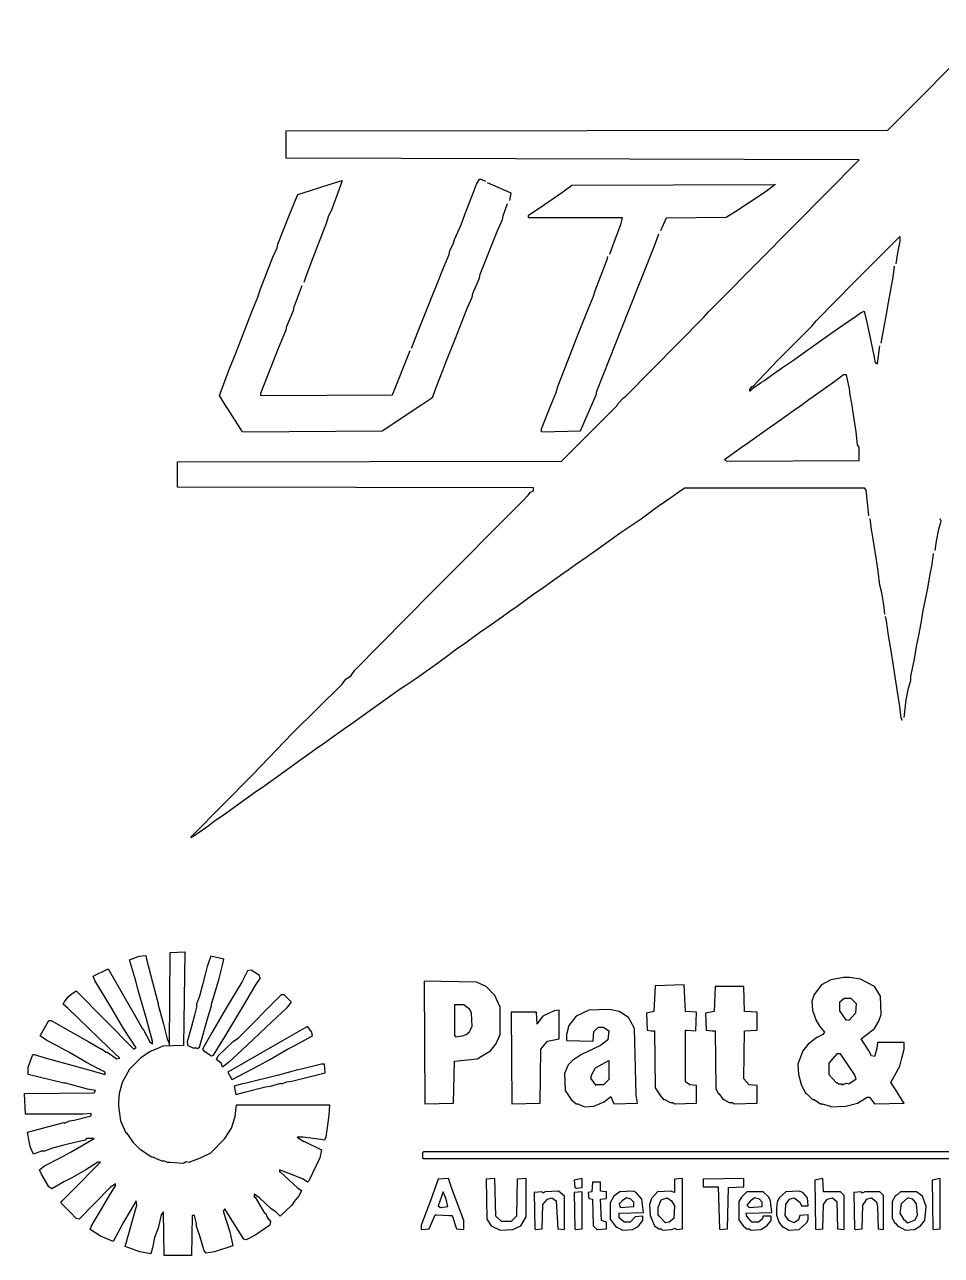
# Model space of a CAD drawing. Header units: inches. Extents: x 0.1 to 9.75, y 0.02 to 4.75.
# Drawn here: x 3.453 to 5.177, y 2.335 to 4.649 of the extents above; entities that cross this region are included whole.
import ezdxf

# ---------------------------------------------------------------- set-up
doc = ezdxf.new("R2010")
doc.units = ezdxf.units.IN
doc.header["$MEASUREMENT"] = 0
doc.layers.add('PFV', color=179, linetype='Continuous')

msp = doc.modelspace()

# ---------------------------------------------------------------- linework, layer by layer
at = {"layer": 'PFV', "color": 1}
for p, q in [((5.102778, 4.476389), (5.273611, 4.648611)), ((5.076389, 4.45), (5.102778, 4.476389)), ((3.944444, 4.448611), (5.076389, 4.45)), ((3.944444, 4.397222), (3.944444, 4.448611)), ((5.022222, 4.394444), (3.944444, 4.397222)), ((4.9, 4.270833), (5.022222, 4.394444)), ((4.027778, 4.348611), (4.05, 4.355556)), ((4.05, 4.355556), (4.047222, 4.345833)), ((4.302778, 4.348611), (4.308333, 4.358333)), ((4.308333, 4.358333), (4.311111, 4.358333)), ((4.311111, 4.358333), (4.319444, 4.354167)), ((4.368056, 4.331944), (4.323611, 4.351389)), ((3.951389, 4.293056), (3.966667, 4.329167)), ((3.966667, 4.329167), (3.988889, 4.336111)), ((3.988889, 4.336111), (4.027778, 4.348611)), ((4.047222, 4.345833), (4.030556, 4.301389)), ((4.280556, 4.291667), (4.297222, 4.333333)), ((4.297222, 4.333333), (4.302778, 4.348611)), ((4.365278, 4.318056), (4.368056, 4.331944)), ((4.465278, 4.333333), (4.448611, 4.322222)), ((4.481944, 4.345833), (4.465278, 4.333333)), ((4.863889, 4.347222), (4.481944, 4.345833)), ((4.845833, 4.333333), (4.790278, 4.297222)), ((4.863889, 4.347222), (4.845833, 4.333333)), ((4.863889, 4.347222), (4.865278, 4.348611)), ((4.352778, 4.288889), (4.361111, 4.3125)), ((4.448611, 4.322222), (4.420833, 4.302778)), ((3.929167, 4.236111), (3.951389, 4.293056)), ((4.023611, 4.2875), (4.020833, 4.276389)), ((4.030556, 4.301389), (4.023611, 4.2875)), ((4.273611, 4.272222), (4.280556, 4.291667)), ((4.341667, 4.259722), (4.351389, 4.281944)), ((4.351389, 4.281944), (4.352778, 4.288889)), ((4.408333, 4.294444), (4.4, 4.288889)), ((4.4, 4.288889), (4.4, 4.286111)), ((4.4, 4.286111), (4.576389, 4.286111)), ((4.420833, 4.302778), (4.408333, 4.294444)), ((4.576389, 4.286111), (4.573611, 4.272222)), ((4.659722, 4.284722), (4.648611, 4.261111)), ((4.772222, 4.286111), (4.659722, 4.284722)), ((4.790278, 4.297222), (4.772222, 4.286111)), ((4.020833, 4.276389), (3.994444, 4.208333)), ((4.261111, 4.244444), (4.273611, 4.272222)), ((4.309722, 4.179167), (4.341667, 4.259722)), ((4.573611, 4.272222), (4.559722, 4.236111)), ((4.759722, 4.129167), (4.9, 4.270833)), ((3.927778, 4.229167), (3.929167, 4.236111)), ((4.252778, 4.223611), (4.259722, 4.2375)), ((4.259722, 4.2375), (4.261111, 4.244444)), ((4.559722, 4.236111), (4.552778, 4.216667)), ((4.588889, 4.109722), (4.638889, 4.236111)), ((4.638889, 4.236111), (4.645833, 4.255556)), ((5.013889, 4.165278), (5.098611, 4.25)), ((5.098611, 4.241667), (5.094444, 4.219444)), ((5.098611, 4.25), (5.098611, 4.241667)), ((3.919444, 4.211111), (3.927778, 4.229167)), ((4.241667, 4.194444), (4.251389, 4.216667)), ((4.251389, 4.216667), (4.252778, 4.223611)), ((4.548611, 4.206944), (4.55, 4.2125)), ((5.094444, 4.219444), (5.091667, 4.198611)), ((3.895833, 4.15), (3.919444, 4.211111)), ((3.994444, 4.208333), (3.981944, 4.175)), ((4.227778, 4.158333), (4.241667, 4.194444)), ((4.526389, 4.15), (4.548611, 4.206944)), ((5.086111, 4.173611), (5.088889, 4.194444)), ((3.981944, 4.175), (3.977778, 4.163889)), ((4.295833, 4.143056), (4.308333, 4.172222)), ((4.308333, 4.172222), (4.309722, 4.179167)), ((4.941667, 4.091667), (5.013889, 4.165278)), ((5.081944, 4.15), (5.086111, 4.173611)), ((3.891667, 4.136111), (3.895833, 4.15)), ((3.959722, 4.118056), (3.975, 4.158333)), ((4.218056, 4.134722), (4.227778, 4.158333)), ((4.294444, 4.136111), (4.295833, 4.143056)), ((4.522222, 4.136111), (4.526389, 4.15)), ((5.077778, 4.126389), (5.081944, 4.15)), ((3.881944, 4.113889), (3.891667, 4.136111)), ((4.193056, 4.072222), (4.218056, 4.134722)), ((4.284722, 4.113889), (4.294444, 4.136111)), ((4.5125, 4.113889), (4.522222, 4.136111)), ((4.738889, 4.108333), (4.759722, 4.129167)), ((5.073611, 4.104167), (5.077778, 4.126389)), ((3.848611, 4.027778), (3.881944, 4.113889)), ((3.945833, 4.081944), (3.958333, 4.111111)), ((3.958333, 4.111111), (3.959722, 4.118056)), ((4.2625, 4.056944), (4.284722, 4.113889)), ((4.490278, 4.056944), (4.5125, 4.113889)), ((4.529167, 3.959722), (4.588889, 4.109722)), ((4.583333, 3.95), (4.730556, 4.098611)), ((4.730556, 4.098611), (4.738889, 4.108333)), ((4.981944, 4.076389), (5.015278, 4.1)), ((5.015278, 4.1), (5.025, 4.106944)), ((5.025, 4.106944), (5.031944, 4.109722)), ((5.031944, 4.109722), (5.0375, 4.086111)), ((5.069444, 4.080556), (5.073611, 4.104167)), ((3.930556, 4.040278), (3.944444, 4.075)), ((3.944444, 4.075), (3.945833, 4.081944)), ((4.869444, 4.018056), (4.933333, 4.081944)), ((4.933333, 4.081944), (4.941667, 4.091667)), ((4.969444, 4.068056), (4.981944, 4.076389)), ((5.0375, 4.086111), (5.041667, 4.065278)), ((5.063889, 4.05), (5.069444, 4.080556)), ((4.180556, 4.040278), (4.193056, 4.072222)), ((4.245833, 4.015278), (4.2625, 4.056944)), ((4.479167, 4.027778), (4.490278, 4.056944)), ((4.9125, 4.027778), (4.969444, 4.068056)), ((5.041667, 4.065278), (5.05, 4.026389)), ((3.8375, 4), (3.848611, 4.027778)), ((3.897222, 3.955556), (3.930556, 4.040278)), ((4.144444, 3.952778), (4.177778, 4.036111)), ((4.455556, 3.968056), (4.479167, 4.027778)), ((4.898611, 4.018056), (4.9125, 4.027778)), ((5.05, 4.026389), (5.052778, 4.0125)), ((5.056944, 4.011111), (5.061111, 4.044444)), ((4.240278, 4), (4.245833, 4.015278)), ((4.822222, 3.968056), (4.869444, 4.018056)), ((4.876389, 4.002778), (4.898611, 4.018056)), ((5.052778, 4.0125), (5.054167, 4.0125)), ((5.054167, 4.0125), (5.056944, 4.011111)), ((3.819444, 3.951389), (3.8375, 4)), ((4.227778, 3.968056), (4.240278, 4)), ((4.843056, 3.979167), (4.856944, 3.988889)), ((4.856944, 3.988889), (4.876389, 4.002778)), ((4.993056, 3.990278), (4.976389, 3.977778)), ((4.998611, 3.990278), (4.993056, 3.990278)), ((5.004167, 3.963889), (4.998611, 3.990278)), ((4.220833, 3.948611), (4.227778, 3.968056)), ((4.443056, 3.934722), (4.452778, 3.956944)), ((4.452778, 3.956944), (4.455556, 3.968056)), ((4.527778, 3.952778), (4.529167, 3.959722)), ((4.816667, 3.959722), (4.816667, 3.963889)), ((4.816667, 3.963889), (4.818056, 3.963889)), ((4.819444, 3.9625), (4.816667, 3.959722)), ((4.818056, 3.965278), (4.819444, 3.966667)), ((4.818056, 3.963889), (4.818056, 3.965278)), ((4.818056, 3.963889), (4.819444, 3.965278)), ((4.818056, 3.963889), (4.819444, 3.9625)), ((4.819444, 3.9625), (4.838889, 3.976389)), ((4.819444, 3.966667), (4.820833, 3.968056)), ((4.820833, 3.968056), (4.822222, 3.968056)), ((4.822222, 3.968056), (4.823611, 3.969444)), ((4.822222, 3.968056), (4.823611, 3.966667)), ((4.823611, 3.966667), (4.823611, 3.965278)), ((4.838889, 3.976389), (4.843056, 3.979167)), ((4.976389, 3.977778), (4.936111, 3.948611)), ((5.005556, 3.952778), (5.004167, 3.963889)), ((3.831944, 3.930556), (3.819444, 3.951389)), ((3.897222, 3.951389), (3.897222, 3.955556)), ((3.897222, 3.951389), (4.144444, 3.952778)), ((4.166667, 3.9125), (4.2, 3.934722)), ((4.2, 3.934722), (4.216667, 3.945833)), ((4.216667, 3.945833), (4.220833, 3.948611)), ((4.425, 3.888889), (4.443056, 3.934722)), ((4.498611, 3.884722), (4.527778, 3.952778)), ((4.566667, 3.931944), (4.569444, 3.936111)), ((4.569444, 3.936111), (4.579167, 3.947222)), ((4.579167, 3.947222), (4.583333, 3.95)), ((4.927778, 3.943056), (4.9125, 3.931944)), ((4.936111, 3.948611), (4.927778, 3.943056)), ((5.008333, 3.936111), (5.005556, 3.952778)), ((5.0125, 3.911111), (5.008333, 3.936111)), ((3.834722, 3.926389), (3.831944, 3.930556)), ((3.8625, 3.883333), (3.834722, 3.926389)), ((4.141667, 3.895833), (4.166667, 3.9125)), ((4.4625, 3.827778), (4.566667, 3.931944)), ((4.898611, 3.922222), (4.879167, 3.908333)), ((4.9125, 3.931944), (4.898611, 3.922222)), ((5.016667, 3.883333), (5.0125, 3.911111)), ((4.125, 3.884722), (4.141667, 3.895833)), ((4.425, 3.883333), (4.425, 3.888889)), ((4.855556, 3.891667), (4.843056, 3.883333)), ((4.863889, 3.897222), (4.855556, 3.891667)), ((4.879167, 3.908333), (4.863889, 3.897222)), ((3.8625, 3.883333), (4.125, 3.884722)), ((4.425, 3.883333), (4.498611, 3.884722)), ((4.843056, 3.883333), (4.8125, 3.861111)), ((5.019444, 3.858333), (5.016667, 3.883333)), ((4.798611, 3.851389), (4.769444, 3.830556)), ((4.8125, 3.861111), (4.798611, 3.851389)), ((5.022222, 3.854167), (5.019444, 3.858333)), ((5.022222, 3.829167), (5.022222, 3.854167)), ((3.740278, 3.826389), (4.4625, 3.827778)), ((3.740278, 3.779167), (3.740278, 3.826389)), ((4.769444, 3.830556), (4.773611, 3.827778)), ((4.773611, 3.827778), (5.022222, 3.829167)), ((4.409722, 3.777778), (3.740278, 3.779167)), ((4.404167, 3.769444), (4.409722, 3.772222)), ((4.409722, 3.772222), (4.409722, 3.777778)), ((4.668056, 3.759722), (4.6875, 3.773611)), ((4.6875, 3.773611), (4.694444, 3.777778)), ((4.694444, 3.777778), (5.031944, 3.777778)), ((5.031944, 3.777778), (5.034722, 3.773611)), ((5.034722, 3.773611), (5.0375, 3.75)), ((4.219444, 3.581944), (4.390278, 3.754167)), ((4.390278, 3.754167), (4.4, 3.763889)), ((4.4, 3.763889), (4.404167, 3.769444)), ((4.644444, 3.743056), (4.668056, 3.759722)), ((5.0375, 3.75), (5.040278, 3.725)), ((4.6125, 3.719444), (4.640278, 3.740278)), ((4.640278, 3.740278), (4.644444, 3.743056)), ((4.575, 3.694444), (4.6125, 3.719444)), ((5.045833, 3.7), (5.043056, 3.719444)), ((5.172222, 3.7), (5.176389, 3.715278)), ((5.176389, 3.715278), (5.175, 3.719444)), ((4.545833, 3.673611), (4.575, 3.694444)), ((5.05, 3.673611), (5.045833, 3.7)), ((5.168056, 3.677778), (5.172222, 3.7)), ((4.511111, 3.648611), (4.531944, 3.663889)), ((4.531944, 3.663889), (4.545833, 3.673611)), ((5.054167, 3.645833), (5.05, 3.673611)), ((5.165278, 3.659722), (5.168056, 3.677778)), ((4.475, 3.623611), (4.488889, 3.633333)), ((4.488889, 3.633333), (4.511111, 3.648611)), ((5.058333, 3.620833), (5.054167, 3.645833)), ((5.155556, 3.6125), (5.159722, 3.633333)), ((5.159722, 3.633333), (5.1625, 3.654167)), ((4.445833, 3.602778), (4.465278, 3.616667)), ((4.465278, 3.616667), (4.475, 3.623611)), ((5.061111, 3.594444), (5.058333, 3.620833)), ((5.151389, 3.588889), (5.155556, 3.6125)), ((4.408333, 3.576389), (4.431944, 3.593056)), ((4.431944, 3.593056), (4.445833, 3.602778)), ((5.065278, 3.580556), (5.061111, 3.594444)), ((5.147222, 3.568056), (5.151389, 3.588889)), ((4.073611, 3.434722), (4.219444, 3.581944)), ((4.379167, 3.555556), (4.408333, 3.576389)), ((5.069444, 3.554167), (5.065278, 3.580556)), ((5.143056, 3.547222), (5.147222, 3.568056)), ((4.351389, 3.536111), (4.365278, 3.545833)), ((4.365278, 3.545833), (4.379167, 3.555556)), ((5.070833, 3.540278), (5.069444, 3.554167)), ((5.138889, 3.523611), (5.143056, 3.547222)), ((4.322222, 3.515278), (4.351389, 3.536111)), ((5.073611, 3.527778), (5.072222, 3.536111)), ((5.077778, 3.5), (5.073611, 3.527778)), ((5.134722, 3.5), (5.138889, 3.523611)), ((4.277778, 3.483333), (4.308333, 3.505556)), ((4.308333, 3.505556), (4.322222, 3.515278)), ((5.081944, 3.475), (5.077778, 3.5)), ((5.130556, 3.479167), (5.134722, 3.5)), ((4.248611, 3.4625), (4.265278, 3.475)), ((4.265278, 3.475), (4.277778, 3.483333)), ((5.086111, 3.447222), (5.081944, 3.475)), ((5.126389, 3.455556), (5.130556, 3.479167)), ((4.190278, 3.420833), (4.231944, 3.45)), ((4.231944, 3.45), (4.248611, 3.4625)), ((5.122222, 3.434722), (5.126389, 3.455556)), ((4.056944, 3.418056), (4.066667, 3.425)), ((4.066667, 3.425), (4.073611, 3.434722)), ((5.090278, 3.422222), (5.086111, 3.447222)), ((5.119444, 3.423611), (5.122222, 3.434722)), ((3.956944, 3.316667), (4.05, 3.408333)), ((4.05, 3.408333), (4.056944, 3.418056)), ((4.155556, 3.397222), (4.168056, 3.405556)), ((4.168056, 3.405556), (4.190278, 3.420833)), ((5.094444, 3.394444), (5.090278, 3.422222)), ((5.115278, 3.401389), (5.119444, 3.415278)), ((5.119444, 3.415278), (5.119444, 3.423611)), ((4.111111, 3.365278), (4.141667, 3.3875)), ((4.141667, 3.3875), (4.155556, 3.397222)), ((5.098611, 3.366667), (5.094444, 3.394444)), ((5.106944, 3.345833), (5.111111, 3.379167)), ((5.111111, 3.379167), (5.115278, 3.401389)), ((4.081944, 3.344444), (4.111111, 3.365278)), ((5.101389, 3.344444), (5.098611, 3.366667)), ((4.054167, 3.325), (4.068056, 3.334722)), ((4.068056, 3.334722), (4.081944, 3.344444)), ((5.104167, 3.340278), (5.101389, 3.344444)), ((3.897222, 3.254167), (3.956944, 3.316667)), ((4.030556, 3.308333), (4.05, 3.322222)), ((4.05, 3.322222), (4.054167, 3.325)), ((3.9875, 3.277778), (4.001389, 3.2875)), ((4.001389, 3.2875), (4.016667, 3.298611)), ((4.016667, 3.298611), (4.030556, 3.308333)), ((3.944444, 3.247222), (3.968056, 3.263889)), ((3.968056, 3.263889), (3.9875, 3.277778)), ((3.880556, 3.2375), (3.897222, 3.254167)), ((3.9, 3.215278), (3.944444, 3.247222)), ((3.768056, 3.123611), (3.880556, 3.2375)), ((3.826389, 3.1625), (3.8875, 3.206944)), ((3.8875, 3.206944), (3.9, 3.215278)), ((3.797222, 3.141667), (3.809722, 3.151389)), ((3.809722, 3.151389), (3.813889, 3.154167)), ((3.813889, 3.154167), (3.826389, 3.1625)), ((3.769444, 3.122222), (3.797222, 3.141667)), ((3.765278, 3.119444), (3.768056, 3.123611)), ((3.769444, 3.122222), (3.765278, 3.119444)), ((3.768056, 3.123611), (3.769444, 3.122222)), ((3.769444, 3.122222), (3.770833, 3.123611)), ((3.65, 2.890278), (3.668056, 2.897222)), ((3.668056, 2.897222), (3.680556, 2.898611)), ((3.680556, 2.898611), (3.681944, 2.891667)), ((3.725, 2.729167), (3.726389, 2.904167)), ((3.726389, 2.904167), (3.754167, 2.905556)), ((3.754167, 2.905556), (3.751389, 2.729167)), ((3.802778, 2.897222), (3.795833, 2.877778)), ((3.827778, 2.891667), (3.802778, 2.897222)), ((3.581944, 2.859722), (3.609722, 2.873611)), ((3.609722, 2.873611), (3.666667, 2.775)), ((3.661111, 2.852778), (3.65, 2.890278)), ((3.681944, 2.891667), (3.693056, 2.848611)), ((3.795833, 2.877778), (3.793056, 2.865278)), ((3.818056, 2.852778), (3.825, 2.880556)), ((3.825, 2.880556), (3.827778, 2.891667)), ((3.872222, 2.869444), (3.861111, 2.848611)), ((3.879167, 2.870833), (3.872222, 2.869444)), ((3.894444, 2.861111), (3.879167, 2.870833)), ((3.584722, 2.851389), (3.581944, 2.859722)), ((3.616667, 2.798611), (3.584722, 2.851389)), ((3.666667, 2.833333), (3.661111, 2.852778)), ((3.693056, 2.848611), (3.7, 2.822222)), ((3.793056, 2.865278), (3.7875, 2.843056)), ((3.804167, 2.806944), (3.818056, 2.852778)), ((3.861111, 2.848611), (3.841667, 2.816667)), ((3.8875, 2.843056), (3.895833, 2.855556)), ((3.895833, 2.855556), (3.894444, 2.861111)), ((4.302778, 2.848611), (4.204167, 2.85)), ((4.204167, 2.85), (4.205556, 2.619444)), ((4.320833, 2.840278), (4.302778, 2.848611)), ((4.969444, 2.852778), (4.951389, 2.843056)), ((4.993056, 2.856944), (4.969444, 2.852778)), ((5.004167, 2.856944), (4.993056, 2.856944)), ((5.025, 2.854167), (5.004167, 2.856944)), ((5.051389, 2.840278), (5.025, 2.854167)), ((3.534722, 2.820833), (3.541667, 2.826389)), ((3.541667, 2.826389), (3.55, 2.831944)), ((3.55, 2.831944), (3.658333, 2.722222)), ((3.668056, 2.826389), (3.666667, 2.833333)), ((3.681944, 2.779167), (3.668056, 2.826389)), ((3.7875, 2.843056), (3.781944, 2.822222)), ((3.854167, 2.743056), (3.936111, 2.825)), ((3.861111, 2.798611), (3.8875, 2.843056)), ((3.936111, 2.825), (3.940278, 2.825)), ((3.940278, 2.825), (3.954167, 2.811111)), ((4.3375, 2.823611), (4.320833, 2.840278)), ((4.347222, 2.801389), (4.3375, 2.823611)), ((4.638889, 2.841667), (4.636111, 2.793056)), ((4.693056, 2.843056), (4.638889, 2.841667)), ((4.695833, 2.793056), (4.693056, 2.843056)), ((4.751389, 2.840278), (4.75, 2.793056)), ((4.805556, 2.840278), (4.751389, 2.840278)), ((4.806944, 2.793056), (4.805556, 2.840278)), ((4.9375, 2.825), (4.933333, 2.8125)), ((4.951389, 2.843056), (4.9375, 2.825)), ((5.055556, 2.833333), (5.051389, 2.840278)), ((5.0625, 2.822222), (5.055556, 2.833333)), ((3.525, 2.806944), (3.527778, 2.811111)), ((3.534722, 2.798611), (3.525, 2.806944)), ((3.527778, 2.811111), (3.534722, 2.820833)), ((3.7, 2.822222), (3.704167, 2.808333)), ((3.704167, 2.808333), (3.704167, 2.805556)), ((3.704167, 2.805556), (3.713889, 2.769444)), ((3.776389, 2.801389), (3.772222, 2.786111)), ((3.781944, 2.822222), (3.776389, 2.806944)), ((3.776389, 2.806944), (3.776389, 2.801389)), ((3.8, 2.790278), (3.804167, 2.804167)), ((3.804167, 2.804167), (3.804167, 2.806944)), ((3.841667, 2.816667), (3.826389, 2.790278)), ((3.945833, 2.8), (3.918056, 2.773611)), ((3.954167, 2.811111), (3.945833, 2.8)), ((4.275, 2.805556), (4.261111, 2.805556)), ((4.261111, 2.805556), (4.261111, 2.747222)), ((4.279167, 2.805556), (4.275, 2.805556)), ((4.290278, 2.797222), (4.279167, 2.805556)), ((4.347222, 2.75), (4.347222, 2.801389)), ((4.933333, 2.8125), (4.934722, 2.795833)), ((4.986111, 2.811111), (4.994444, 2.818056)), ((4.986111, 2.794444), (4.986111, 2.811111)), ((4.994444, 2.818056), (5.006944, 2.818056)), ((5.006944, 2.818056), (5.016667, 2.808333)), ((5.016667, 2.808333), (5.015278, 2.790278)), ((5.063889, 2.7875), (5.0625, 2.822222)), ((3.572222, 2.7625), (3.534722, 2.798611)), ((3.638889, 2.761111), (3.616667, 2.798611)), ((3.6875, 2.758333), (3.681944, 2.779167)), ((3.772222, 2.786111), (3.766667, 2.765278)), ((3.781944, 2.726389), (3.8, 2.790278)), ((3.826389, 2.790278), (3.805556, 2.754167)), ((3.829167, 2.745833), (3.861111, 2.798611)), ((4.293056, 2.790278), (4.290278, 2.797222)), ((4.294444, 2.765278), (4.293056, 2.790278)), ((4.415278, 2.791667), (4.368056, 2.791667)), ((4.368056, 2.791667), (4.369444, 2.619444)), ((4.416667, 2.769444), (4.415278, 2.791667)), ((4.427778, 2.784722), (4.419444, 2.773611)), ((4.448611, 2.794444), (4.427778, 2.784722)), ((4.458333, 2.795833), (4.448611, 2.794444)), ((4.458333, 2.741667), (4.458333, 2.795833)), ((4.490278, 2.784722), (4.476389, 2.766667)), ((4.513889, 2.795833), (4.490278, 2.784722)), ((4.552778, 2.797222), (4.513889, 2.795833)), ((4.570833, 2.793056), (4.552778, 2.797222)), ((4.588889, 2.781944), (4.570833, 2.793056)), ((4.591667, 2.776389), (4.588889, 2.781944)), ((4.636111, 2.793056), (4.622222, 2.790278)), ((4.622222, 2.790278), (4.623611, 2.758333)), ((4.716667, 2.791667), (4.695833, 2.793056)), ((4.715278, 2.756944), (4.716667, 2.791667)), ((4.75, 2.793056), (4.733333, 2.790278)), ((4.733333, 2.790278), (4.734722, 2.758333)), ((4.830556, 2.791667), (4.806944, 2.793056)), ((4.830556, 2.758333), (4.830556, 2.791667)), ((4.934722, 2.795833), (4.941667, 2.776389)), ((4.998611, 2.776389), (4.986111, 2.794444)), ((5.002778, 2.776389), (4.997222, 2.777778)), ((5.015278, 2.790278), (5.002778, 2.776389)), ((5.059722, 2.775), (5.063889, 2.7875)), ((3.481944, 2.747222), (3.498611, 2.776389)), ((3.498611, 2.776389), (3.502778, 2.776389)), ((3.502778, 2.776389), (3.538889, 2.755556)), ((3.538889, 2.755556), (3.573611, 2.736111)), ((3.611111, 2.725), (3.572222, 2.7625)), ((3.6625, 2.725), (3.638889, 2.761111)), ((3.666667, 2.775), (3.673611, 2.761111)), ((3.673611, 2.761111), (3.675, 2.761111)), ((3.675, 2.761111), (3.688889, 2.734722)), ((3.693056, 2.7375), (3.6875, 2.758333)), ((3.713889, 2.769444), (3.720833, 2.741667)), ((3.766667, 2.765278), (3.758333, 2.736111)), ((3.805556, 2.754167), (3.7875, 2.722222)), ((3.918056, 2.773611), (3.870833, 2.729167)), ((3.984722, 2.765278), (3.931944, 2.734722)), ((3.993056, 2.754167), (3.984722, 2.765278)), ((3.994444, 2.747222), (3.993056, 2.754167)), ((4.283333, 2.75), (4.288889, 2.754167)), ((4.288889, 2.754167), (4.294444, 2.765278)), ((4.419444, 2.773611), (4.416667, 2.769444)), ((4.476389, 2.766667), (4.472222, 2.75)), ((4.522222, 2.7375), (4.523611, 2.755556)), ((4.523611, 2.755556), (4.531944, 2.763889)), ((4.531944, 2.763889), (4.541667, 2.763889)), ((4.541667, 2.763889), (4.551389, 2.756944)), ((4.551389, 2.756944), (4.55, 2.740278)), ((4.6, 2.761111), (4.591667, 2.776389)), ((4.602778, 2.636111), (4.6, 2.761111)), ((4.623611, 2.758333), (4.631944, 2.756944)), ((4.631944, 2.756944), (4.6375, 2.756944)), ((4.6375, 2.756944), (4.638889, 2.65)), ((4.695833, 2.661111), (4.695833, 2.758333)), ((4.695833, 2.758333), (4.698611, 2.758333)), ((4.698611, 2.758333), (4.715278, 2.756944)), ((4.734722, 2.758333), (4.745833, 2.756944)), ((4.745833, 2.756944), (4.751389, 2.756944)), ((4.751389, 2.756944), (4.752778, 2.648611)), ((4.805556, 2.666667), (4.806944, 2.756944)), ((4.806944, 2.756944), (4.830556, 2.758333)), ((4.941667, 2.776389), (4.948611, 2.765278)), ((4.948611, 2.765278), (4.956944, 2.754167)), ((4.956944, 2.754167), (4.954167, 2.75)), ((5.026389, 2.741667), (5.051389, 2.761111)), ((5.051389, 2.761111), (5.059722, 2.775)), ((3.494444, 2.738889), (3.481944, 2.747222)), ((3.515278, 2.727778), (3.494444, 2.738889)), ((3.573611, 2.736111), (3.597222, 2.722222)), ((3.688889, 2.734722), (3.690278, 2.734722)), ((3.690278, 2.734722), (3.693056, 2.731944)), ((3.693056, 2.731944), (3.693056, 2.7375)), ((3.720833, 2.741667), (3.725, 2.731944)), ((3.758333, 2.736111), (3.759722, 2.729167)), ((3.808333, 2.711111), (3.829167, 2.745833)), ((3.816667, 2.709722), (3.845833, 2.7375)), ((3.931944, 2.734722), (3.834722, 2.679167)), ((3.845833, 2.7375), (3.854167, 2.743056)), ((3.958333, 2.727778), (3.994444, 2.747222)), ((4.261111, 2.747222), (4.2625, 2.747222)), ((4.2625, 2.747222), (4.263889, 2.745833)), ((4.263889, 2.745833), (4.276389, 2.747222)), ((4.276389, 2.747222), (4.283333, 2.75)), ((4.329167, 2.719444), (4.338889, 2.731944)), ((4.338889, 2.731944), (4.347222, 2.75)), ((4.423611, 2.722222), (4.436111, 2.7375)), ((4.436111, 2.7375), (4.458333, 2.741667)), ((4.472222, 2.75), (4.472222, 2.738889)), ((4.472222, 2.738889), (4.522222, 2.7375)), ((4.55, 2.740278), (4.536111, 2.729167)), ((4.926389, 2.731944), (4.916667, 2.719444)), ((4.943056, 2.744444), (4.926389, 2.731944)), ((4.954167, 2.75), (4.943056, 2.744444)), ((5.040278, 2.720833), (5.026389, 2.741667)), ((5.056944, 2.734722), (5.055556, 2.723611)), ((5.106944, 2.734722), (5.056944, 2.734722)), ((5.106944, 2.722222), (5.106944, 2.734722)), ((3.459722, 2.688889), (3.468056, 2.7125)), ((3.468056, 2.7125), (3.470833, 2.7125)), ((3.470833, 2.7125), (3.493056, 2.705556)), ((3.536111, 2.716667), (3.515278, 2.727778)), ((3.569444, 2.697222), (3.536111, 2.716667)), ((3.597222, 2.722222), (3.598611, 2.722222)), ((3.598611, 2.722222), (3.605556, 2.716667)), ((3.605556, 2.716667), (3.608333, 2.716667)), ((3.608333, 2.716667), (3.626389, 2.704167)), ((3.631944, 2.705556), (3.611111, 2.725)), ((3.658333, 2.722222), (3.6625, 2.725)), ((3.688889, 2.718056), (3.670833, 2.705556)), ((3.7, 2.722222), (3.688889, 2.718056)), ((3.7125, 2.727778), (3.7, 2.722222)), ((3.751389, 2.729167), (3.7125, 2.727778)), ((3.759722, 2.729167), (3.769444, 2.725)), ((3.769444, 2.725), (3.776389, 2.725)), ((3.776389, 2.725), (3.777778, 2.723611)), ((3.777778, 2.723611), (3.781944, 2.726389)), ((3.7875, 2.722222), (3.790278, 2.718056)), ((3.790278, 2.718056), (3.791667, 2.718056)), ((3.791667, 2.718056), (3.804167, 2.709722)), ((3.804167, 2.709722), (3.808333, 2.711111)), ((3.813889, 2.702778), (3.816667, 2.709722)), ((3.870833, 2.729167), (3.836111, 2.697222)), ((3.913889, 2.702778), (3.947222, 2.722222)), ((3.947222, 2.722222), (3.958333, 2.727778)), ((4.304167, 2.704167), (4.329167, 2.719444)), ((4.422222, 2.620833), (4.423611, 2.722222)), ((4.5, 2.7125), (4.483333, 2.701389)), ((4.536111, 2.729167), (4.5, 2.7125)), ((4.916667, 2.719444), (4.906944, 2.694444)), ((4.980556, 2.713889), (4.965278, 2.695833)), ((4.9875, 2.713889), (4.980556, 2.713889)), ((5.013889, 2.675), (4.9875, 2.713889)), ((5.045833, 2.709722), (5.040278, 2.720833)), ((5.051389, 2.708333), (5.045833, 2.709722)), ((5.055556, 2.723611), (5.051389, 2.708333)), ((5.102778, 2.705556), (5.106944, 2.722222)), ((3.459722, 2.675), (3.459722, 2.688889)), ((3.493056, 2.705556), (3.513889, 2.7)), ((3.513889, 2.7), (3.573611, 2.683333)), ((3.590278, 2.686111), (3.569444, 2.697222)), ((3.604167, 2.679167), (3.590278, 2.686111)), ((3.626389, 2.704167), (3.631944, 2.705556)), ((3.65, 2.684722), (3.636111, 2.659722)), ((3.670833, 2.705556), (3.65, 2.684722)), ((3.822222, 2.695833), (3.813889, 2.702778)), ((3.825, 2.688889), (3.822222, 2.695833)), ((3.836111, 2.697222), (3.825, 2.688889)), ((3.869444, 2.679167), (3.893056, 2.691667)), ((3.893056, 2.691667), (3.913889, 2.702778)), ((3.973611, 2.684722), (3.966667, 2.683333)), ((3.988889, 2.688889), (3.973611, 2.684722)), ((4.011111, 2.694444), (3.988889, 2.688889)), ((4.016667, 2.694444), (4.011111, 2.694444)), ((4.018056, 2.677778), (4.016667, 2.694444)), ((4.259722, 2.620833), (4.261111, 2.7)), ((4.261111, 2.7), (4.304167, 2.704167)), ((4.475, 2.693056), (4.468056, 2.676389)), ((4.483333, 2.701389), (4.475, 2.693056)), ((4.519444, 2.675), (4.526389, 2.6875)), ((4.526389, 2.6875), (4.551389, 2.701389)), ((4.551389, 2.701389), (4.551389, 2.665278)), ((4.906944, 2.694444), (4.908333, 2.675)), ((4.965278, 2.695833), (4.965278, 2.675)), ((5.081944, 2.659722), (5.098611, 2.690278)), ((5.098611, 2.690278), (5.102778, 2.705556)), ((3.526389, 2.658333), (3.459722, 2.675)), ((3.573611, 2.683333), (3.588889, 2.679167)), ((3.588889, 2.679167), (3.604167, 2.675)), ((3.604167, 2.675), (3.604167, 2.679167)), ((3.834722, 2.679167), (3.841667, 2.666667)), ((3.841667, 2.666667), (3.843056, 2.665278)), ((3.843056, 2.665278), (3.869444, 2.679167)), ((3.930556, 2.673611), (3.869444, 2.658333)), ((3.966667, 2.683333), (3.930556, 2.673611)), ((3.936111, 2.656944), (3.945833, 2.661111)), ((3.945833, 2.661111), (3.955556, 2.6625)), ((3.955556, 2.6625), (3.977778, 2.668056)), ((3.977778, 2.668056), (4.018056, 2.677778)), ((4.468056, 2.676389), (4.469444, 2.644444)), ((4.518056, 2.668056), (4.519444, 2.675)), ((4.527778, 2.654167), (4.518056, 2.668056)), ((4.551389, 2.665278), (4.541667, 2.655556)), ((4.704167, 2.655556), (4.695833, 2.661111)), ((4.815278, 2.655556), (4.805556, 2.666667)), ((4.908333, 2.675), (4.913889, 2.654167)), ((4.965278, 2.675), (4.979167, 2.659722)), ((5.002778, 2.656944), (5.016667, 2.666667)), ((5.016667, 2.666667), (5.013889, 2.675)), ((3.452778, 2.638889), (3.583333, 2.640278)), ((3.454167, 2.6), (3.452778, 2.638889)), ((3.530556, 2.658333), (3.526389, 2.658333)), ((3.570833, 2.647222), (3.530556, 2.658333)), ((3.586111, 2.644444), (3.570833, 2.647222)), ((3.583333, 2.640278), (3.586111, 2.644444)), ((3.630556, 2.638889), (3.629167, 2.623611)), ((3.636111, 2.659722), (3.630556, 2.638889)), ((3.8625, 2.656944), (3.847222, 2.652778)), ((3.847222, 2.652778), (3.85, 2.6375)), ((3.85, 2.6375), (3.866667, 2.641667)), ((3.869444, 2.658333), (3.8625, 2.656944)), ((3.866667, 2.641667), (3.905556, 2.651389)), ((3.905556, 2.651389), (3.915278, 2.652778)), ((3.915278, 2.652778), (3.934722, 2.658333)), ((3.934722, 2.658333), (3.936111, 2.656944)), ((4.469444, 2.644444), (4.480556, 2.627778)), ((4.541667, 2.655556), (4.526389, 2.655556)), ((4.638889, 2.65), (4.648611, 2.634722)), ((4.716667, 2.654167), (4.704167, 2.655556)), ((4.716667, 2.620833), (4.716667, 2.654167)), ((4.752778, 2.648611), (4.756944, 2.638889)), ((4.756944, 2.638889), (4.758333, 2.638889)), ((4.758333, 2.638889), (4.766667, 2.627778)), ((4.830556, 2.654167), (4.815278, 2.655556)), ((4.830556, 2.620833), (4.830556, 2.654167)), ((4.913889, 2.654167), (4.922222, 2.638889)), ((4.922222, 2.638889), (4.923611, 2.638889)), ((4.923611, 2.638889), (4.934722, 2.627778)), ((4.979167, 2.659722), (4.980556, 2.659722)), ((4.980556, 2.659722), (4.983333, 2.656944)), ((4.983333, 2.656944), (4.988889, 2.656944)), ((4.988889, 2.656944), (4.990278, 2.655556)), ((4.990278, 2.655556), (4.998611, 2.658333)), ((4.998611, 2.658333), (5.002778, 2.656944)), ((5.093056, 2.643056), (5.081944, 2.659722)), ((5.104167, 2.625), (5.093056, 2.643056)), ((3.629167, 2.623611), (3.629167, 2.615278)), ((3.629167, 2.615278), (3.633333, 2.5875)), ((3.848611, 2.595833), (3.851389, 2.618056)), ((3.851389, 2.618056), (4.026389, 2.618056)), ((4.026389, 2.618056), (4.025, 2.598611)), ((4.205556, 2.619444), (4.259722, 2.620833)), ((4.369444, 2.619444), (4.422222, 2.620833)), ((4.480556, 2.627778), (4.490278, 2.619444)), ((4.490278, 2.619444), (4.493056, 2.619444)), ((4.493056, 2.619444), (4.505556, 2.613889)), ((4.505556, 2.613889), (4.523611, 2.615278)), ((4.523611, 2.615278), (4.543056, 2.623611)), ((4.543056, 2.623611), (4.555556, 2.633333)), ((4.555556, 2.633333), (4.561111, 2.619444)), ((4.561111, 2.619444), (4.605556, 2.620833)), ((4.605556, 2.620833), (4.602778, 2.636111)), ((4.648611, 2.634722), (4.654167, 2.627778)), ((4.654167, 2.627778), (4.656944, 2.627778)), ((4.656944, 2.627778), (4.666667, 2.622222)), ((4.666667, 2.622222), (4.672222, 2.622222)), ((4.672222, 2.622222), (4.675, 2.619444)), ((4.675, 2.619444), (4.716667, 2.620833)), ((4.766667, 2.627778), (4.768056, 2.627778)), ((4.768056, 2.627778), (4.777778, 2.622222)), ((4.777778, 2.622222), (4.783333, 2.622222)), ((4.783333, 2.622222), (4.7875, 2.619444)), ((4.7875, 2.619444), (4.830556, 2.620833)), ((4.934722, 2.627778), (4.9375, 2.627778)), ((4.9375, 2.627778), (4.95, 2.619444)), ((4.95, 2.619444), (4.952778, 2.619444)), ((4.952778, 2.619444), (4.968056, 2.615278)), ((4.968056, 2.615278), (4.969444, 2.613889)), ((4.969444, 2.613889), (4.997222, 2.615278)), ((4.997222, 2.615278), (5.019444, 2.620833)), ((5.019444, 2.620833), (5.0375, 2.631944)), ((5.0375, 2.631944), (5.041667, 2.631944)), ((5.041667, 2.631944), (5.051389, 2.619444)), ((5.051389, 2.619444), (5.106944, 2.620833)), ((5.106944, 2.620833), (5.104167, 2.625)), ((3.5625, 2.6), (3.454167, 2.6)), ((3.545833, 2.588889), (3.577778, 2.597222)), ((3.577778, 2.601389), (3.5625, 2.6)), ((3.577778, 2.597222), (3.577778, 2.601389)), ((3.841667, 2.573611), (3.848611, 2.595833)), ((4.025, 2.598611), (4.019444, 2.556944)), ((3.458333, 2.566667), (3.526389, 2.584722)), ((3.526389, 2.584722), (3.527778, 2.583333)), ((3.527778, 2.583333), (3.5375, 2.5875)), ((3.5375, 2.5875), (3.545833, 2.588889)), ((3.633333, 2.5875), (3.643056, 2.565278)), ((3.829167, 2.554167), (3.841667, 2.573611)), ((3.461111, 2.548611), (3.458333, 2.566667)), ((3.463889, 2.5375), (3.461111, 2.548611)), ((3.547222, 2.547222), (3.526389, 2.541667)), ((3.540278, 2.529167), (3.583333, 2.554167)), ((3.566667, 2.551389), (3.547222, 2.547222)), ((3.569444, 2.554167), (3.566667, 2.551389)), ((3.583333, 2.554167), (3.569444, 2.554167)), ((3.643056, 2.565278), (3.644444, 2.565278)), ((3.644444, 2.565278), (3.656944, 2.547222)), ((3.656944, 2.547222), (3.670833, 2.533333)), ((3.802778, 2.527778), (3.829167, 2.554167)), ((3.976389, 2.556944), (3.965278, 2.556944)), ((3.965278, 2.556944), (3.977778, 2.548611)), ((4.009722, 2.552778), (3.976389, 2.556944)), ((3.977778, 2.548611), (3.979167, 2.548611)), ((3.979167, 2.548611), (4.011111, 2.533333)), ((4.016667, 2.551389), (4.009722, 2.552778)), ((4.019444, 2.556944), (4.016667, 2.551389)), ((3.469444, 2.525), (3.463889, 2.5375)), ((3.484722, 2.530556), (3.469444, 2.525)), ((3.490278, 2.530556), (3.484722, 2.530556)), ((3.505556, 2.536111), (3.490278, 2.530556)), ((3.526389, 2.541667), (3.505556, 2.536111)), ((3.519444, 2.518056), (3.540278, 2.529167)), ((3.670833, 2.533333), (3.672222, 2.533333)), ((3.672222, 2.533333), (3.690278, 2.520833)), ((3.783333, 2.518056), (3.802778, 2.527778)), ((4.011111, 2.533333), (4.008333, 2.518056)), ((4.202778, 2.529167), (4.201389, 2.527778)), ((4.201389, 2.527778), (4.201389, 2.518056)), ((6.280556, 2.529167), (4.202778, 2.529167)), ((3.480556, 2.495833), (3.490278, 2.502778)), ((3.490278, 2.502778), (3.519444, 2.518056)), ((3.541667, 2.455556), (3.595833, 2.509722)), ((3.590278, 2.509722), (3.568056, 2.495833)), ((3.595833, 2.509722), (3.590278, 2.509722)), ((3.690278, 2.520833), (3.691667, 2.520833)), ((3.691667, 2.520833), (3.711111, 2.5125)), ((3.711111, 2.5125), (3.715278, 2.5125)), ((3.715278, 2.5125), (3.720833, 2.509722)), ((3.720833, 2.509722), (3.726389, 2.509722)), ((3.726389, 2.509722), (3.751389, 2.508333)), ((3.751389, 2.508333), (3.756944, 2.511111)), ((3.756944, 2.511111), (3.7625, 2.509722)), ((3.7625, 2.509722), (3.783333, 2.518056)), ((4.008333, 2.518056), (3.9875, 2.475)), ((4.201389, 2.518056), (4.202778, 2.516667)), ((4.202778, 2.516667), (6.280556, 2.516667)), ((3.484722, 2.4875), (3.480556, 2.495833)), ((3.498611, 2.463889), (3.484722, 2.4875)), ((3.541667, 2.480556), (3.527778, 2.473611)), ((3.568056, 2.495833), (3.541667, 2.480556)), ((3.956944, 2.486111), (3.931944, 2.495833)), ((3.931944, 2.495833), (3.931944, 2.491667)), ((3.931944, 2.491667), (3.933333, 2.491667)), ((3.933333, 2.491667), (3.966667, 2.461111)), ((3.976389, 2.477778), (3.956944, 2.486111)), ((3.984722, 2.472222), (3.976389, 2.477778)), ((4.230556, 2.477778), (4.216667, 2.438889)), ((4.25, 2.479167), (4.230556, 2.477778)), ((4.256944, 2.458333), (4.25, 2.479167)), ((4.3375, 2.479167), (4.320833, 2.477778)), ((4.320833, 2.477778), (4.322222, 2.402778)), ((4.338889, 2.408333), (4.3375, 2.479167)), ((4.379167, 2.477778), (4.377778, 2.408333)), ((4.395833, 2.479167), (4.379167, 2.477778)), ((4.395833, 2.406944), (4.395833, 2.479167)), ((4.501389, 2.479167), (4.486111, 2.476389)), ((4.486111, 2.476389), (4.4875, 2.4625)), ((4.501389, 2.4625), (4.501389, 2.479167)), ((4.690278, 2.479167), (4.675, 2.477778)), ((4.675, 2.477778), (4.675, 2.452778)), ((4.690278, 2.384722), (4.690278, 2.479167)), ((4.805556, 2.479167), (4.729167, 2.477778)), ((4.729167, 2.477778), (4.729167, 2.463889)), ((4.805556, 2.463889), (4.805556, 2.479167)), ((4.954167, 2.479167), (4.938889, 2.476389)), ((4.938889, 2.476389), (4.940278, 2.384722)), ((4.955556, 2.454167), (4.954167, 2.479167)), ((5.175, 2.479167), (5.159722, 2.476389)), ((5.159722, 2.476389), (5.161111, 2.384722)), ((5.175, 2.384722), (5.175, 2.479167)), ((3.504167, 2.459722), (3.498611, 2.463889)), ((3.527778, 2.473611), (3.504167, 2.459722)), ((3.523611, 2.4375), (3.541667, 2.455556)), ((3.613889, 2.4625), (3.555556, 2.402778)), ((3.6125, 2.447222), (3.623611, 2.465278)), ((3.623611, 2.469444), (3.613889, 2.4625)), ((3.623611, 2.465278), (3.623611, 2.469444)), ((3.966667, 2.461111), (3.973611, 2.456944)), ((3.973611, 2.456944), (3.969444, 2.447222)), ((3.9875, 2.475), (3.984722, 2.472222)), ((4.240278, 2.454167), (4.230556, 2.427778)), ((4.245833, 2.440278), (4.240278, 2.454167)), ((4.279167, 2.4), (4.256944, 2.458333)), ((4.426389, 2.454167), (4.411111, 2.452778)), ((4.411111, 2.452778), (4.4125, 2.384722)), ((4.427778, 2.451389), (4.426389, 2.454167)), ((4.431944, 2.454167), (4.427778, 2.451389)), ((4.456944, 2.455556), (4.431944, 2.454167)), ((4.468056, 2.445833), (4.456944, 2.455556)), ((4.501389, 2.454167), (4.486111, 2.452778)), ((4.486111, 2.452778), (4.4875, 2.384722)), ((4.4875, 2.4625), (4.488889, 2.4625)), ((4.488889, 2.4625), (4.490278, 2.461111)), ((4.490278, 2.461111), (4.501389, 2.4625)), ((4.501389, 2.384722), (4.501389, 2.454167)), ((4.519444, 2.454167), (4.5125, 2.452778)), ((4.5125, 2.452778), (4.513889, 2.441667)), ((4.520833, 2.472222), (4.519444, 2.454167)), ((4.536111, 2.472222), (4.520833, 2.472222)), ((4.536111, 2.455556), (4.536111, 2.472222)), ((4.547222, 2.454167), (4.536111, 2.455556)), ((4.547222, 2.441667), (4.547222, 2.454167)), ((4.572222, 2.454167), (4.561111, 2.445833)), ((4.597222, 2.455556), (4.572222, 2.454167)), ((4.602778, 2.452778), (4.597222, 2.455556)), ((4.613889, 2.440278), (4.602778, 2.452778)), ((4.643056, 2.454167), (4.631944, 2.441667)), ((4.668056, 2.455556), (4.643056, 2.454167)), ((4.675, 2.452778), (4.668056, 2.455556)), ((4.729167, 2.463889), (4.756944, 2.463889)), ((4.756944, 2.463889), (4.759722, 2.384722)), ((4.775, 2.384722), (4.776389, 2.4625)), ((4.776389, 2.4625), (4.805556, 2.463889)), ((4.811111, 2.454167), (4.801389, 2.444444)), ((4.841667, 2.454167), (4.811111, 2.454167)), ((4.852778, 2.444444), (4.841667, 2.454167)), ((4.884722, 2.454167), (4.872222, 2.443056)), ((4.909722, 2.455556), (4.884722, 2.454167)), ((4.916667, 2.452778), (4.909722, 2.455556)), ((4.925, 2.443056), (4.916667, 2.452778)), ((4.959722, 2.454167), (4.955556, 2.454167)), ((4.9875, 2.454167), (4.959722, 2.454167)), ((4.994444, 2.447222), (4.9875, 2.454167)), ((5.026389, 2.454167), (5.0125, 2.452778)), ((5.0125, 2.452778), (5.013889, 2.384722)), ((5.027778, 2.451389), (5.026389, 2.454167)), ((5.033333, 2.454167), (5.027778, 2.451389)), ((5.061111, 2.454167), (5.033333, 2.454167)), ((5.068056, 2.447222), (5.061111, 2.454167)), ((5.1, 2.454167), (5.095833, 2.45)), ((5.130556, 2.454167), (5.1, 2.454167)), ((5.141667, 2.445833), (5.130556, 2.454167)), ((3.520833, 2.433333), (3.523611, 2.4375)), ((3.538889, 2.415278), (3.520833, 2.433333)), ((3.594444, 2.416667), (3.6125, 2.447222)), ((3.6625, 2.4375), (3.638889, 2.397222)), ((3.663889, 2.429167), (3.6625, 2.4375)), ((3.894444, 2.443056), (3.884722, 2.45)), ((3.884722, 2.45), (3.884722, 2.444444)), ((3.884722, 2.444444), (3.886111, 2.444444)), ((3.886111, 2.444444), (3.904167, 2.413889)), ((3.916667, 2.422222), (3.894444, 2.443056)), ((3.959722, 2.436111), (3.955556, 2.429167)), ((3.969444, 2.447222), (3.959722, 2.436111)), ((4.216667, 2.438889), (4.198611, 2.391667)), ((4.248611, 2.426389), (4.245833, 2.440278)), ((4.426389, 2.384722), (4.427778, 2.430556)), ((4.427778, 2.430556), (4.436111, 2.440278)), ((4.436111, 2.440278), (4.444444, 2.443056)), ((4.444444, 2.443056), (4.452778, 2.4375)), ((4.452778, 2.4375), (4.455556, 2.384722)), ((4.468056, 2.383333), (4.468056, 2.445833)), ((4.513889, 2.441667), (4.520833, 2.440278)), ((4.520833, 2.440278), (4.522222, 2.390278)), ((4.536111, 2.440278), (4.547222, 2.441667)), ((4.5375, 2.4), (4.536111, 2.440278)), ((4.561111, 2.445833), (4.554167, 2.433333)), ((4.554167, 2.433333), (4.554167, 2.402778)), ((4.576389, 2.4375), (4.570833, 2.431944)), ((4.570833, 2.431944), (4.572222, 2.426389)), ((4.584722, 2.443056), (4.576389, 2.4375)), ((4.593056, 2.440278), (4.584722, 2.443056)), ((4.598611, 2.434722), (4.593056, 2.440278)), ((4.598611, 2.426389), (4.598611, 2.434722)), ((4.616667, 2.415278), (4.613889, 2.440278)), ((4.631944, 2.441667), (4.627778, 2.430556)), ((4.627778, 2.430556), (4.629167, 2.409722)), ((4.644444, 2.425), (4.65, 2.438889)), ((4.65, 2.438889), (4.661111, 2.443056)), ((4.661111, 2.443056), (4.669444, 2.4375)), ((4.669444, 2.4375), (4.675, 2.427778)), ((4.801389, 2.444444), (4.795833, 2.436111)), ((4.795833, 2.436111), (4.795833, 2.401389)), ((4.818056, 2.4375), (4.811111, 2.429167)), ((4.826389, 2.443056), (4.818056, 2.4375)), ((4.834722, 2.440278), (4.826389, 2.443056)), ((4.840278, 2.434722), (4.834722, 2.440278)), ((4.840278, 2.426389), (4.840278, 2.434722)), ((4.855556, 2.4375), (4.852778, 2.444444)), ((4.858333, 2.415278), (4.855556, 2.4375)), ((4.868056, 2.434722), (4.866667, 2.425)), ((4.872222, 2.443056), (4.868056, 2.434722)), ((4.883333, 2.409722), (4.884722, 2.430556)), ((4.884722, 2.430556), (4.891667, 2.440278)), ((4.891667, 2.440278), (4.9, 2.443056)), ((4.9, 2.443056), (4.911111, 2.434722)), ((4.911111, 2.434722), (4.913889, 2.427778)), ((4.926389, 2.427778), (4.925, 2.443056)), ((4.954167, 2.384722), (4.955556, 2.430556)), ((4.955556, 2.430556), (4.9625, 2.440278)), ((4.9625, 2.440278), (4.972222, 2.443056)), ((4.972222, 2.443056), (4.980556, 2.436111)), ((4.980556, 2.436111), (4.981944, 2.384722)), ((4.994444, 2.383333), (4.994444, 2.447222)), ((5.029167, 2.429167), (5.034722, 2.4375)), ((5.034722, 2.4375), (5.036111, 2.440278)), ((5.036111, 2.440278), (5.045833, 2.443056)), ((5.045833, 2.443056), (5.054167, 2.436111)), ((5.054167, 2.436111), (5.056944, 2.427778)), ((5.068056, 2.383333), (5.068056, 2.447222)), ((5.090278, 2.445833), (5.084722, 2.436111)), ((5.084722, 2.436111), (5.084722, 2.405556)), ((5.095833, 2.45), (5.090278, 2.445833)), ((5.101389, 2.431944), (5.098611, 2.413889)), ((5.113889, 2.443056), (5.101389, 2.431944)), ((5.123611, 2.440278), (5.113889, 2.443056)), ((5.130556, 2.431944), (5.123611, 2.440278)), ((5.131944, 2.411111), (5.130556, 2.431944)), ((5.148611, 2.426389), (5.141667, 2.445833)), ((3.55, 2.404167), (3.538889, 2.415278)), ((3.577778, 2.388889), (3.594444, 2.416667)), ((3.655556, 2.4), (3.663889, 2.429167)), ((3.709722, 2.411111), (3.704167, 2.386111)), ((3.713889, 2.416667), (3.709722, 2.411111)), ((3.715278, 2.334722), (3.713889, 2.416667)), ((3.768056, 2.409722), (3.766667, 2.334722)), ((3.772222, 2.409722), (3.768056, 2.409722)), ((3.776389, 2.394444), (3.772222, 2.409722)), ((3.829167, 2.422222), (3.826389, 2.418056)), ((3.826389, 2.418056), (3.838889, 2.379167)), ((3.836111, 2.411111), (3.829167, 2.422222)), ((3.865278, 2.365278), (3.836111, 2.411111)), ((3.904167, 2.413889), (3.905556, 2.413889)), ((3.905556, 2.413889), (3.909722, 2.405556)), ((3.925, 2.416667), (3.916667, 2.422222)), ((3.933333, 2.408333), (3.925, 2.416667)), ((3.955556, 2.429167), (3.933333, 2.408333)), ((4.213889, 2.384722), (4.225, 2.411111)), ((4.225, 2.411111), (4.227778, 2.411111)), ((4.227778, 2.411111), (4.251389, 2.409722)), ((4.230556, 2.427778), (4.234722, 2.425)), ((4.234722, 2.425), (4.248611, 2.426389)), ((4.251389, 2.409722), (4.256944, 2.409722)), ((4.256944, 2.409722), (4.265278, 2.384722)), ((4.35, 2.398611), (4.338889, 2.408333)), ((4.377778, 2.408333), (4.368056, 2.398611)), ((4.386111, 2.390278), (4.395833, 2.406944)), ((4.570833, 2.413889), (4.616667, 2.415278)), ((4.570833, 2.405556), (4.570833, 2.413889)), ((4.572222, 2.426389), (4.573611, 2.425)), ((4.573611, 2.425), (4.598611, 2.426389)), ((4.601389, 2.406944), (4.591667, 2.397222)), ((4.615278, 2.408333), (4.601389, 2.406944)), ((4.615278, 2.4), (4.615278, 2.408333)), ((4.629167, 2.409722), (4.6375, 2.390278)), ((4.644444, 2.416667), (4.644444, 2.425)), ((4.644444, 2.411111), (4.644444, 2.416667)), ((4.647222, 2.406944), (4.644444, 2.411111)), ((4.658333, 2.395833), (4.647222, 2.406944)), ((4.675, 2.427778), (4.673611, 2.404167)), ((4.809722, 2.413889), (4.858333, 2.415278)), ((4.811111, 2.408333), (4.809722, 2.413889)), ((4.811111, 2.429167), (4.815278, 2.425)), ((4.820833, 2.397222), (4.811111, 2.408333)), ((4.815278, 2.425), (4.840278, 2.426389)), ((4.841667, 2.408333), (4.840278, 2.402778)), ((4.856944, 2.408333), (4.841667, 2.408333)), ((4.856944, 2.4), (4.856944, 2.408333)), ((4.866667, 2.425), (4.866667, 2.411111)), ((4.866667, 2.411111), (4.872222, 2.395833)), ((4.890278, 2.4), (4.883333, 2.409722)), ((4.911111, 2.409722), (4.908333, 2.401389)), ((4.926389, 2.411111), (4.911111, 2.409722)), ((4.913889, 2.427778), (4.926389, 2.427778)), ((4.926389, 2.401389), (4.926389, 2.411111)), ((5.027778, 2.384722), (5.029167, 2.429167)), ((5.056944, 2.427778), (5.058333, 2.384722)), ((5.098611, 2.413889), (5.105556, 2.402778)), ((5.127778, 2.401389), (5.131944, 2.411111)), ((5.145833, 2.4), (5.148611, 2.426389)), ((3.555556, 2.402778), (3.55, 2.404167)), ((3.576389, 2.383333), (3.577778, 2.388889)), ((3.595833, 2.370833), (3.576389, 2.383333)), ((3.638889, 2.397222), (3.619444, 2.361111)), ((3.641667, 2.351389), (3.655556, 2.4)), ((3.704167, 2.386111), (3.697222, 2.368056)), ((3.776389, 2.388889), (3.776389, 2.394444)), ((3.781944, 2.373611), (3.776389, 2.388889)), ((3.913889, 2.391667), (3.8875, 2.373611)), ((3.909722, 2.405556), (3.915278, 2.398611)), ((3.915278, 2.398611), (3.913889, 2.391667)), ((4.198611, 2.391667), (4.198611, 2.384722)), ((4.198611, 2.384722), (4.2, 2.383333)), ((4.2, 2.383333), (4.213889, 2.384722)), ((4.265278, 2.384722), (4.279167, 2.383333)), ((4.279167, 2.383333), (4.279167, 2.4)), ((4.322222, 2.402778), (4.330556, 2.390278)), ((4.330556, 2.390278), (4.347222, 2.381944)), ((4.347222, 2.381944), (4.370833, 2.383333)), ((4.368056, 2.398611), (4.35, 2.398611)), ((4.370833, 2.383333), (4.386111, 2.390278)), ((4.4125, 2.384722), (4.413889, 2.383333)), ((4.413889, 2.383333), (4.426389, 2.384722)), ((4.455556, 2.384722), (4.468056, 2.383333)), ((4.4875, 2.384722), (4.488889, 2.383333)), ((4.488889, 2.383333), (4.501389, 2.384722)), ((4.522222, 2.390278), (4.529167, 2.383333)), ((4.529167, 2.383333), (4.547222, 2.384722)), ((4.547222, 2.397222), (4.5375, 2.4)), ((4.547222, 2.384722), (4.547222, 2.397222)), ((4.554167, 2.402778), (4.565278, 2.3875)), ((4.565278, 2.3875), (4.566667, 2.3875)), ((4.566667, 2.3875), (4.577778, 2.381944)), ((4.580556, 2.397222), (4.570833, 2.405556)), ((4.577778, 2.381944), (4.595833, 2.383333)), ((4.591667, 2.397222), (4.580556, 2.397222)), ((4.595833, 2.383333), (4.606944, 2.388889)), ((4.606944, 2.388889), (4.615278, 2.4)), ((4.6375, 2.390278), (4.645833, 2.384722)), ((4.645833, 2.384722), (4.65, 2.384722)), ((4.65, 2.384722), (4.652778, 2.381944)), ((4.652778, 2.381944), (4.669444, 2.383333)), ((4.665278, 2.397222), (4.658333, 2.395833)), ((4.673611, 2.404167), (4.665278, 2.397222)), ((4.669444, 2.383333), (4.676389, 2.386111)), ((4.676389, 2.386111), (4.679167, 2.383333)), ((4.679167, 2.383333), (4.690278, 2.384722)), ((4.759722, 2.384722), (4.761111, 2.383333)), ((4.761111, 2.383333), (4.775, 2.384722)), ((4.795833, 2.401389), (4.804167, 2.390278)), ((4.804167, 2.390278), (4.811111, 2.384722)), ((4.811111, 2.384722), (4.815278, 2.384722)), ((4.815278, 2.384722), (4.819444, 2.381944)), ((4.819444, 2.381944), (4.8375, 2.383333)), ((4.833333, 2.397222), (4.820833, 2.397222)), ((4.840278, 2.402778), (4.833333, 2.397222)), ((4.8375, 2.383333), (4.848611, 2.390278)), ((4.848611, 2.390278), (4.856944, 2.4)), ((4.872222, 2.395833), (4.879167, 2.3875)), ((4.879167, 2.3875), (4.880556, 2.3875)), ((4.880556, 2.3875), (4.890278, 2.381944)), ((4.9, 2.395833), (4.890278, 2.4)), ((4.890278, 2.381944), (4.909722, 2.383333)), ((4.908333, 2.401389), (4.9, 2.395833)), ((4.909722, 2.383333), (4.923611, 2.395833)), ((4.923611, 2.395833), (4.926389, 2.401389)), ((4.940278, 2.384722), (4.941667, 2.383333)), ((4.941667, 2.383333), (4.954167, 2.384722)), ((4.981944, 2.384722), (4.994444, 2.383333)), ((5.013889, 2.384722), (5.015278, 2.383333)), ((5.015278, 2.383333), (5.027778, 2.384722)), ((5.058333, 2.384722), (5.068056, 2.383333)), ((5.084722, 2.405556), (5.088889, 2.395833)), ((5.088889, 2.395833), (5.090278, 2.395833)), ((5.090278, 2.395833), (5.095833, 2.388889)), ((5.095833, 2.388889), (5.097222, 2.388889)), ((5.097222, 2.388889), (5.109722, 2.381944)), ((5.105556, 2.402778), (5.113889, 2.395833)), ((5.109722, 2.381944), (5.126389, 2.383333)), ((5.113889, 2.395833), (5.127778, 2.401389)), ((5.126389, 2.383333), (5.1375, 2.390278)), ((5.1375, 2.390278), (5.145833, 2.4)), ((5.161111, 2.384722), (5.1625, 2.383333)), ((5.1625, 2.383333), (5.175, 2.384722)), ((3.619444, 2.361111), (3.595833, 2.370833)), ((3.697222, 2.368056), (3.693056, 2.348611)), ((3.7875, 2.354167), (3.781944, 2.373611)), ((3.838889, 2.379167), (3.844444, 2.352778)), ((3.869444, 2.363889), (3.865278, 2.365278)), ((3.8875, 2.373611), (3.869444, 2.363889)), ((3.669444, 2.341667), (3.641667, 2.351389)), ((3.690278, 2.3375), (3.669444, 2.341667)), ((3.693056, 2.348611), (3.690278, 2.3375)), ((3.790278, 2.343056), (3.7875, 2.354167)), ((3.794444, 2.338889), (3.790278, 2.343056)), ((3.809722, 2.341667), (3.794444, 2.338889)), ((3.844444, 2.352778), (3.809722, 2.341667)), ((3.766667, 2.334722), (3.715278, 2.334722))]:
    msp.add_line(p, q, dxfattribs=at)

doc.saveas('drawing.dxf')
